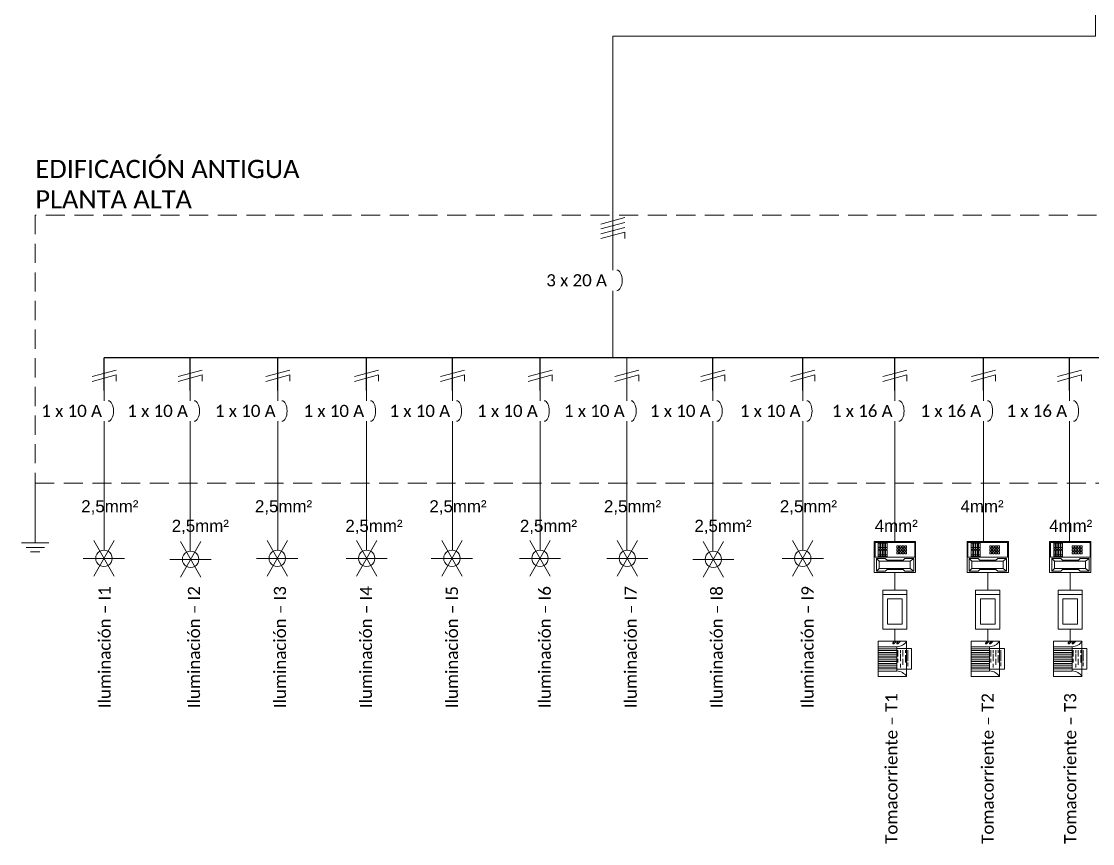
# Model space of a CAD drawing. Header units: inches. Extents: x 53 to 841, y 55 to 416.
# Drawn here: x 58.6 to 198.8, y 54.7 to 162.3 of the extents above; entities that cross this region are included whole.
import ezdxf

# ---------------------------------------------------------------- set-up
doc = ezdxf.new("R2010")
doc.units = ezdxf.units.IN
doc.header["$MEASUREMENT"] = 0
doc.linetypes.add('DASHED', pattern=[0.75, 0.5, -0.25])
for name, color, linetype in [('CONECTOR', 7, 'Continuous'), ('CONEX__ELÉCTRICAS_COMUNICACIÓN', 7, 'Continuous'), ('ELECTRICIDAD', 7, 'Continuous'), ('EQUIPO', 7, 'Continuous')]:
    doc.layers.add(name, color=color, linetype=linetype)
doc.styles.get("Standard").update_dxf_attribs({"font": 'arial.ttf'})

msp = doc.modelspace()

# ---------------------------------------------------------------- linework, layer by layer
at = {"lineweight": 13}
for p, q in [((134.46, 135.79), (137.62, 136.64)), ((134.46, 135.16), (137.62, 136)), ((134.46, 134.52), (137.62, 135.37)), ((134.46, 133.89), (137.62, 134.73)), ((137.62, 134.73), (137.62, 133.93)), ((67.89, 115.85), (71.05, 116.69)), ((79.14, 115.85), (82.3, 116.69)), ((90.62, 115.85), (93.78, 116.69)), ((102.21, 115.85), (105.36, 116.69)), ((113.46, 115.85), (116.61, 116.69)), ((124.93, 115.85), (128.09, 116.69)), ((136.29, 115.85), (139.45, 116.69)), ((147.54, 115.85), (150.7, 116.69)), ((159.31, 115.85), (162.47, 116.69)), ((171.36, 115.85), (174.52, 116.69)), ((182.95, 115.85), (186.11, 116.69)), ((194.2, 115.85), (197.36, 116.69)), ((67.89, 115.21), (71.05, 116.06)), ((71.05, 116.06), (71.05, 115.25)), ((79.14, 115.21), (82.3, 116.06)), ((82.3, 116.06), (82.3, 115.25)), ((90.62, 115.21), (93.78, 116.06)), ((93.78, 116.06), (93.78, 115.25)), ((102.21, 115.21), (105.36, 116.06)), ((105.36, 116.06), (105.36, 115.25)), ((113.46, 115.21), (116.61, 116.06)), ((116.61, 116.06), (116.61, 115.25)), ((124.93, 115.21), (128.09, 116.06)), ((128.09, 116.06), (128.09, 115.25)), ((136.29, 115.21), (139.45, 116.06)), ((139.45, 116.06), (139.45, 115.25)), ((147.54, 115.21), (150.7, 116.06)), ((150.7, 116.06), (150.7, 115.25)), ((159.31, 115.21), (162.47, 116.06)), ((162.47, 116.06), (162.47, 115.25)), ((171.36, 115.21), (174.52, 116.06)), ((174.52, 116.06), (174.52, 115.25)), ((182.95, 115.21), (186.11, 116.06)), ((186.11, 116.06), (186.11, 115.25)), ((194.2, 115.21), (197.36, 116.06)), ((197.36, 116.06), (197.36, 115.25))]:
    msp.add_line(p, q, dxfattribs=at)
at = {"lineweight": 30}
msp.add_line((207.25, 118.31), (69.47, 118.31), dxfattribs=at)
for p, q in [((69.47, 114.03), (69.47, 118.31)), ((80.72, 114.03), (80.72, 118.31)), ((92.2, 114.03), (92.2, 118.31)), ((103.79, 114.03), (103.79, 118.31)), ((115.04, 114.03), (115.04, 118.31)), ((126.51, 114.03), (126.51, 118.31)), ((149.12, 114.03), (149.12, 118.31)), ((160.89, 114.03), (160.89, 118.31)), ((172.94, 114.03), (172.94, 118.31)), ((184.53, 114.03), (184.53, 118.31)), ((195.78, 114.03), (195.78, 118.31))]:
    msp.add_line(p, q)
at = {"color": 165, "linetype": 'DASHED', "lineweight": 13, "ltscale": 5}
msp.add_lwpolyline([(60.44, 101.88), (214.34, 101.88), (214.34, 136.98), (60.44, 136.98)], close=True, dxfattribs=at)
at = {"layer": 'CONECTOR', "linetype": 'Continuous', "lineweight": 13}
for p, q in [((69.47, 93.11), (69.47, 108.63)), ((80.72, 92.98), (80.72, 108.63)), ((92.2, 93.11), (92.2, 108.63)), ((103.79, 93.11), (103.79, 108.63)), ((115.04, 93.11), (115.04, 108.63)), ((126.51, 93.11), (126.51, 108.63)), ((137.87, 93.11), (137.87, 108.63)), ((149.12, 92.98), (149.12, 108.63)), ((160.89, 93.11), (160.89, 108.63)), ((172.94, 108.63), (172.94, 94.23)), ((184.53, 108.63), (184.53, 94.23)), ((195.78, 108.63), (195.78, 94.23)), ((172.94, 90.18), (172.94, 87.88)), ((185.09, 90.18), (185.09, 87.88)), ((195.89, 90.18), (195.89, 87.88)), ((172.94, 82.75), (172.94, 81.19)), ((185.09, 82.75), (185.09, 81.19)), ((195.89, 82.75), (195.89, 81.19))]:
    msp.add_line(p, q, dxfattribs=at)
at = {"layer": 'CONECTOR', "color": 140, "linetype": 'Continuous', "lineweight": 13}
msp.add_lwpolyline([(136.04, 131.13), (136.04, 160.38), (199.19, 160.38), (199.19, 291.06), (232.34, 291.06), (232.34, 328.23)], dxfattribs=at)
at = {"layer": 'CONECTOR', "linetype": 'Continuous', "lineweight": 13}
msp.add_lwpolyline([(137.87, 114.03), (137.87, 118.31), (136.04, 118.31), (136.04, 125.73)], dxfattribs=at)
at = {"layer": 'CONEX__ELÉCTRICAS_COMUNICACIÓN', "color": 7, "linetype": 'Continuous', "lineweight": 13}
for p, q in [((170.52, 92.01), (170.87, 91.66)), ((174.95, 91.66), (175.41, 92.01)), ((182.67, 92.01), (183.02, 91.66)), ((187.1, 91.66), (187.56, 92.01)), ((193.47, 92.01), (193.82, 91.66)), ((197.9, 91.66), (198.36, 92.01)), ((170.52, 90.37), (170.87, 90.72)), ((175.41, 90.37), (174.95, 90.72)), ((182.67, 90.37), (183.02, 90.72)), ((187.56, 90.37), (187.1, 90.72)), ((193.47, 90.37), (193.82, 90.72)), ((198.36, 90.37), (197.9, 90.72))]:
    msp.add_line(p, q, dxfattribs=at)
for points in [[(175.64, 90.18), (175.64, 94.23), (170.24, 94.23), (170.24, 90.18)], [(175.53, 92.2), (175.53, 94.1), (170.35, 94.1), (170.35, 92.2)], [(170.98, 93.45), (170.98, 94.04), (170.77, 94.04), (170.77, 93.45)], [(171.3, 93.45), (171.3, 94.04), (171.09, 94.04), (171.09, 93.45)], [(171.61, 93.45), (171.61, 94.04), (171.4, 94.04), (171.4, 93.45)], [(171.93, 93.45), (171.93, 94.04), (171.72, 94.04), (171.72, 93.45)], [(187.79, 90.18), (187.79, 94.23), (182.39, 94.23), (182.39, 90.18)], [(187.68, 92.2), (187.68, 94.1), (182.5, 94.1), (182.5, 92.2)], [(183.13, 93.45), (183.13, 94.04), (182.92, 94.04), (182.92, 93.45)], [(183.45, 93.45), (183.45, 94.04), (183.24, 94.04), (183.24, 93.45)], [(183.76, 93.45), (183.76, 94.04), (183.55, 94.04), (183.55, 93.45)], [(184.08, 93.45), (184.08, 94.04), (183.87, 94.04), (183.87, 93.45)], [(198.59, 90.18), (198.59, 94.23), (193.19, 94.23), (193.19, 90.18)], [(198.48, 92.2), (198.48, 94.1), (193.3, 94.1), (193.3, 92.2)], [(193.93, 93.45), (193.93, 94.04), (193.72, 94.04), (193.72, 93.45)], [(194.25, 93.45), (194.25, 94.04), (194.04, 94.04), (194.04, 93.45)], [(194.56, 93.45), (194.56, 94.04), (194.35, 94.04), (194.35, 93.45)], [(194.88, 93.45), (194.88, 94.04), (194.67, 94.04), (194.67, 93.45)], [(170.98, 93.21), (170.98, 93.45), (170.77, 93.45), (170.77, 93.21)], [(170.98, 92.5), (170.98, 93.09), (170.77, 93.09), (170.77, 92.5)], [(171.3, 93.21), (171.3, 93.45), (171.09, 93.45), (171.09, 93.21)], [(171.3, 92.5), (171.3, 93.09), (171.09, 93.09), (171.09, 92.5)], [(171.61, 93.21), (171.61, 93.45), (171.4, 93.45), (171.4, 93.21)], [(171.61, 92.5), (171.61, 93.09), (171.4, 93.09), (171.4, 92.5)], [(171.93, 93.21), (171.93, 93.45), (171.72, 93.45), (171.72, 93.21)], [(171.93, 92.5), (171.93, 93.09), (171.72, 93.09), (171.72, 92.5)], [(173.43, 93.41), (173.43, 93.67), (173.2, 93.67), (173.2, 93.41)], [(173.43, 93.02), (173.43, 93.28), (173.2, 93.28), (173.2, 93.02)], [(173.43, 92.63), (173.43, 92.89), (173.2, 92.89), (173.2, 92.63)], [(173.78, 93.41), (173.78, 93.67), (173.55, 93.67), (173.55, 93.41)], [(173.78, 93.02), (173.78, 93.28), (173.55, 93.28), (173.55, 93.02)], [(173.78, 92.63), (173.78, 92.89), (173.55, 92.89), (173.55, 92.63)], [(174.13, 93.41), (174.13, 93.67), (173.9, 93.67), (173.9, 93.41)], [(174.13, 93.02), (174.13, 93.28), (173.9, 93.28), (173.9, 93.02)], [(174.13, 92.63), (174.13, 92.89), (173.9, 92.89), (173.9, 92.63)], [(174.48, 93.41), (174.48, 93.67), (174.24, 93.67), (174.24, 93.41)], [(174.48, 93.02), (174.48, 93.28), (174.24, 93.28), (174.24, 93.02)], [(174.48, 92.63), (174.48, 92.89), (174.24, 92.89), (174.24, 92.63)], [(183.13, 93.21), (183.13, 93.45), (182.92, 93.45), (182.92, 93.21)], [(183.13, 92.5), (183.13, 93.09), (182.92, 93.09), (182.92, 92.5)], [(183.45, 93.21), (183.45, 93.45), (183.24, 93.45), (183.24, 93.21)], [(183.45, 92.5), (183.45, 93.09), (183.24, 93.09), (183.24, 92.5)], [(183.76, 93.21), (183.76, 93.45), (183.55, 93.45), (183.55, 93.21)], [(183.76, 92.5), (183.76, 93.09), (183.55, 93.09), (183.55, 92.5)], [(184.08, 93.21), (184.08, 93.45), (183.87, 93.45), (183.87, 93.21)], [(184.08, 92.5), (184.08, 93.09), (183.87, 93.09), (183.87, 92.5)], [(185.58, 93.41), (185.58, 93.67), (185.35, 93.67), (185.35, 93.41)], [(185.58, 93.02), (185.58, 93.28), (185.35, 93.28), (185.35, 93.02)], [(185.58, 92.63), (185.58, 92.89), (185.35, 92.89), (185.35, 92.63)], [(185.93, 93.41), (185.93, 93.67), (185.7, 93.67), (185.7, 93.41)], [(185.93, 93.02), (185.93, 93.28), (185.7, 93.28), (185.7, 93.02)], [(185.93, 92.63), (185.93, 92.89), (185.7, 92.89), (185.7, 92.63)], [(186.28, 93.41), (186.28, 93.67), (186.05, 93.67), (186.05, 93.41)], [(186.28, 93.02), (186.28, 93.28), (186.05, 93.28), (186.05, 93.02)], [(186.28, 92.63), (186.28, 92.89), (186.05, 92.89), (186.05, 92.63)], [(186.63, 93.41), (186.63, 93.67), (186.39, 93.67), (186.39, 93.41)], [(186.63, 93.02), (186.63, 93.28), (186.39, 93.28), (186.39, 93.02)], [(186.63, 92.63), (186.63, 92.89), (186.39, 92.89), (186.39, 92.63)], [(193.93, 93.21), (193.93, 93.45), (193.72, 93.45), (193.72, 93.21)], [(193.93, 92.5), (193.93, 93.09), (193.72, 93.09), (193.72, 92.5)], [(194.25, 93.21), (194.25, 93.45), (194.04, 93.45), (194.04, 93.21)], [(194.25, 92.5), (194.25, 93.09), (194.04, 93.09), (194.04, 92.5)], [(194.56, 93.21), (194.56, 93.45), (194.35, 93.45), (194.35, 93.21)], [(194.56, 92.5), (194.56, 93.09), (194.35, 93.09), (194.35, 92.5)], [(194.88, 93.21), (194.88, 93.45), (194.67, 93.45), (194.67, 93.21)], [(194.88, 92.5), (194.88, 93.09), (194.67, 93.09), (194.67, 92.5)], [(196.38, 93.41), (196.38, 93.67), (196.15, 93.67), (196.15, 93.41)], [(196.38, 93.02), (196.38, 93.28), (196.15, 93.28), (196.15, 93.02)], [(196.38, 92.63), (196.38, 92.89), (196.15, 92.89), (196.15, 92.63)], [(196.73, 93.41), (196.73, 93.67), (196.5, 93.67), (196.5, 93.41)], [(196.73, 93.02), (196.73, 93.28), (196.5, 93.28), (196.5, 93.02)], [(196.73, 92.63), (196.73, 92.89), (196.5, 92.89), (196.5, 92.63)], [(197.08, 93.41), (197.08, 93.67), (196.85, 93.67), (196.85, 93.41)], [(197.08, 93.02), (197.08, 93.28), (196.85, 93.28), (196.85, 93.02)], [(197.08, 92.63), (197.08, 92.89), (196.85, 92.89), (196.85, 92.63)], [(197.43, 93.41), (197.43, 93.67), (197.19, 93.67), (197.19, 93.41)], [(197.43, 93.02), (197.43, 93.28), (197.19, 93.28), (197.19, 93.02)], [(197.43, 92.63), (197.43, 92.89), (197.19, 92.89), (197.19, 92.63)], [(174.25, 92.01), (174.02, 91.78), (171.92, 91.78), (171.69, 92.01), (170.52, 92.01), (170.52, 90.37), (171.69, 90.37), (171.92, 90.6), (174.02, 90.6), (174.25, 90.37), (175.41, 90.37), (175.41, 92.01)], [(170.98, 92.27), (170.98, 92.5), (170.77, 92.5), (170.77, 92.27)], [(174.95, 90.72), (174.95, 91.66), (170.87, 91.66), (170.87, 90.72)], [(171.3, 92.27), (171.3, 92.5), (171.09, 92.5), (171.09, 92.27)], [(171.61, 92.27), (171.61, 92.5), (171.4, 92.5), (171.4, 92.27)], [(171.93, 92.27), (171.93, 92.5), (171.72, 92.5), (171.72, 92.27)], [(186.4, 92.01), (186.17, 91.78), (184.07, 91.78), (183.84, 92.01), (182.67, 92.01), (182.67, 90.37), (183.84, 90.37), (184.07, 90.6), (186.17, 90.6), (186.4, 90.37), (187.56, 90.37), (187.56, 92.01)], [(183.13, 92.27), (183.13, 92.5), (182.92, 92.5), (182.92, 92.27)], [(187.1, 90.72), (187.1, 91.66), (183.02, 91.66), (183.02, 90.72)], [(183.45, 92.27), (183.45, 92.5), (183.24, 92.5), (183.24, 92.27)], [(183.76, 92.27), (183.76, 92.5), (183.55, 92.5), (183.55, 92.27)], [(184.08, 92.27), (184.08, 92.5), (183.87, 92.5), (183.87, 92.27)], [(197.2, 92.01), (196.97, 91.78), (194.87, 91.78), (194.64, 92.01), (193.47, 92.01), (193.47, 90.37), (194.64, 90.37), (194.87, 90.6), (196.97, 90.6), (197.2, 90.37), (198.36, 90.37), (198.36, 92.01)], [(193.93, 92.27), (193.93, 92.5), (193.72, 92.5), (193.72, 92.27)], [(197.9, 90.72), (197.9, 91.66), (193.82, 91.66), (193.82, 90.72)], [(194.25, 92.27), (194.25, 92.5), (194.04, 92.5), (194.04, 92.27)], [(194.56, 92.27), (194.56, 92.5), (194.35, 92.5), (194.35, 92.27)], [(194.88, 92.27), (194.88, 92.5), (194.67, 92.5), (194.67, 92.27)]]:
    msp.add_lwpolyline(points, close=True, dxfattribs=at)
at = {"layer": 'ELECTRICIDAD', "linetype": 'Continuous', "lineweight": 13}
for p, q in [((136.04, 131.13), (136.04, 129.78)), ((136.04, 127.08), (136.04, 125.73)), ((69.47, 114.03), (69.47, 112.68)), ((80.72, 114.03), (80.72, 112.68)), ((92.2, 114.03), (92.2, 112.68)), ((103.79, 114.03), (103.79, 112.68)), ((115.04, 114.03), (115.04, 112.68)), ((126.51, 114.03), (126.51, 112.68)), ((137.87, 114.03), (137.87, 112.68)), ((149.12, 114.03), (149.12, 112.68)), ((160.89, 114.03), (160.89, 112.68)), ((172.94, 114.03), (172.94, 112.68)), ((184.53, 114.03), (184.53, 112.68)), ((195.78, 114.03), (195.78, 112.68)), ((69.47, 109.98), (69.47, 108.63)), ((80.72, 109.98), (80.72, 108.63)), ((92.2, 109.98), (92.2, 108.63)), ((103.79, 109.98), (103.79, 108.63)), ((115.04, 109.98), (115.04, 108.63)), ((126.51, 109.98), (126.51, 108.63)), ((137.87, 109.98), (137.87, 108.63)), ((149.12, 109.98), (149.12, 108.63)), ((160.89, 109.98), (160.89, 108.63)), ((172.94, 109.98), (172.94, 108.63)), ((184.53, 109.98), (184.53, 108.63)), ((195.78, 109.98), (195.78, 108.63)), ((70.78, 89.72), (68.1, 94.36)), ((68.1, 89.72), (70.78, 94.36)), ((82.12, 89.59), (79.44, 94.23)), ((79.44, 89.59), (82.12, 94.23)), ((93.46, 89.72), (90.78, 94.36)), ((90.78, 89.72), (93.46, 94.36)), ((105.16, 89.72), (102.48, 94.36)), ((102.48, 89.72), (105.16, 94.36)), ((116.32, 89.72), (113.64, 94.36)), ((113.64, 89.72), (116.32, 94.36)), ((127.84, 89.72), (125.16, 94.36)), ((125.16, 89.72), (127.84, 94.36)), ((139.27, 89.72), (136.59, 94.36)), ((136.59, 89.72), (139.27, 94.36)), ((150.52, 89.59), (147.84, 94.23)), ((147.84, 89.59), (150.52, 94.23)), ((162.22, 89.72), (159.54, 94.36)), ((159.54, 89.72), (162.22, 94.36))]:
    msp.add_line(p, q, dxfattribs=at)
at = {"layer": 'ELECTRICIDAD', "color": 118, "linetype": 'Continuous', "lineweight": 13}
for p, q in [((60.44, 101.88), (60.44, 94.08)), ((58.64, 94.08), (62.24, 94.08)), ((59.24, 93.48), (61.64, 93.48)), ((59.84, 92.88), (61.04, 92.88))]:
    msp.add_line(p, q, dxfattribs=at)
at = {"layer": 'ELECTRICIDAD', "linetype": 'Continuous', "lineweight": 13}
for points in [[(72.14, 92.04), (69.44, 92.04), (66.74, 92.04)], [(83.48, 91.91), (80.78, 91.91), (78.08, 91.91)], [(94.82, 92.04), (92.12, 92.04), (89.42, 92.04)], [(106.52, 92.04), (103.82, 92.04), (101.12, 92.04)], [(117.68, 92.04), (114.98, 92.04), (112.28, 92.04)], [(129.2, 92.04), (126.5, 92.04), (123.8, 92.04)], [(140.63, 92.04), (137.93, 92.04), (135.23, 92.04)], [(151.88, 91.91), (149.18, 91.91), (146.48, 91.91)], [(163.58, 92.04), (160.88, 92.04), (158.18, 92.04)]]:
    msp.add_lwpolyline(points, dxfattribs=at)
for centre, major_axis, ratio, start_param, end_param in [((136.57, 128.43), (0, -1.35), 0.5, 1.570796, 3.141593), ((136.57, 128.43), (0, -1.35), 0.5, 0, 1.570796), ((70.01, 111.33), (0, -1.35), 0.5, 1.570796, 3.141593), ((81.26, 111.33), (0, -1.35), 0.5, 1.570796, 3.141593), ((92.73, 111.33), (0, -1.35), 0.5, 1.570796, 3.141593), ((104.32, 111.33), (0, -1.35), 0.5, 1.570796, 3.141593), ((115.57, 111.33), (0, -1.35), 0.5, 1.570796, 3.141593), ((127.04, 111.33), (0, -1.35), 0.5, 1.570796, 3.141593), ((138.41, 111.33), (0, -1.35), 0.5, 1.570796, 3.141593), ((149.66, 111.33), (0, -1.35), 0.5, 1.570796, 3.141593), ((161.42, 111.33), (0, -1.35), 0.5, 1.570796, 3.141593), ((173.47, 111.33), (0, -1.35), 0.5, 1.570796, 3.141593), ((185.06, 111.33), (0, -1.35), 0.5, 1.570796, 3.141593), ((196.31, 111.33), (0, -1.35), 0.5, 1.570796, 3.141593), ((70.01, 111.33), (0, -1.35), 0.5, 0, 1.570796), ((81.26, 111.33), (0, -1.35), 0.5, 0, 1.570796), ((92.73, 111.33), (0, -1.35), 0.5, 0, 1.570796), ((104.32, 111.33), (0, -1.35), 0.5, 0, 1.570796), ((115.57, 111.33), (0, -1.35), 0.5, 0, 1.570796), ((127.04, 111.33), (0, -1.35), 0.5, 0, 1.570796), ((138.41, 111.33), (0, -1.35), 0.5, 0, 1.570796), ((149.66, 111.33), (0, -1.35), 0.5, 0, 1.570796), ((161.42, 111.33), (0, -1.35), 0.5, 0, 1.570796), ((173.47, 111.33), (0, -1.35), 0.5, 0, 1.570796), ((185.06, 111.33), (0, -1.35), 0.5, 0, 1.570796), ((196.31, 111.33), (0, -1.35), 0.5, 0, 1.570796), ((69.44, 92.04), (1.08, 0), 0.989743, 0, 3.141593), ((80.78, 91.91), (1.08, 0), 0.989743, 0, 3.141593), ((92.12, 92.04), (1.08, 0), 0.989743, 0, 3.141593), ((103.82, 92.04), (1.08, 0), 0.989743, 0, 3.141593), ((114.98, 92.04), (1.08, 0), 0.989743, 0, 3.141593), ((126.5, 92.04), (1.08, 0), 0.989743, 0, 3.141593), ((137.93, 92.04), (1.08, 0), 0.989743, 0, 3.141593), ((149.18, 91.91), (1.08, 0), 0.989743, 0, 3.141593), ((160.88, 92.04), (1.08, 0), 0.989743, 0, 3.141593), ((69.44, 92.04), (1.08, 0), 0.989743, -3.141593, 0), ((80.78, 91.91), (1.08, 0), 0.989743, -3.141593, 0), ((92.12, 92.04), (1.08, 0), 0.989743, -3.141593, 0), ((103.82, 92.04), (1.08, 0), 0.989743, -3.141593, 0), ((114.98, 92.04), (1.08, 0), 0.989743, -3.141593, 0), ((126.5, 92.04), (1.08, 0), 0.989743, -3.141593, 0), ((137.93, 92.04), (1.08, 0), 0.989743, -3.141593, 0), ((149.18, 91.91), (1.08, 0), 0.989743, -3.141593, 0), ((160.88, 92.04), (1.08, 0), 0.989743, -3.141593, 0)]:
    msp.add_ellipse(centre, major_axis=major_axis, ratio=ratio, start_param=start_param, end_param=end_param, dxfattribs=at)
at = {"layer": 'EQUIPO', "color": 7, "linetype": 'Continuous', "lineweight": 13}
for p, q in [((171.36, 87.31), (174.51, 87.31)), ((183.51, 87.31), (186.66, 87.31)), ((194.31, 87.31), (197.46, 87.31)), ((170.76, 80.47), (173.18, 80.47)), ((170.76, 80.19), (173.18, 80.19)), ((170.76, 79.96), (173.18, 79.96)), ((172.91, 81.19), (172.68, 80.96)), ((173.13, 81.19), (172.79, 80.85)), ((173.18, 77.29), (173.18, 80.47)), ((173.43, 81.19), (173.21, 80.96)), ((173.66, 81.19), (173.32, 80.85)), ((173.34, 80), (173.34, 79.2)), ((173.67, 80), (173.67, 79.68)), ((173.99, 80), (173.99, 79.2)), ((174.31, 80), (174.31, 79.68)), ((174.64, 80), (174.64, 78.56)), ((182.91, 80.47), (185.33, 80.47)), ((182.91, 80.19), (185.33, 80.19)), ((182.91, 79.96), (185.33, 79.96)), ((185.06, 81.19), (184.83, 80.96)), ((185.28, 81.19), (184.94, 80.85)), ((185.33, 77.29), (185.33, 80.47)), ((185.58, 81.19), (185.36, 80.96)), ((185.81, 81.19), (185.47, 80.85)), ((185.49, 80), (185.49, 79.2)), ((185.82, 80), (185.82, 79.68)), ((186.14, 80), (186.14, 79.2)), ((186.46, 80), (186.46, 79.68)), ((186.79, 80), (186.79, 78.56)), ((193.71, 80.47), (196.13, 80.47)), ((193.71, 80.19), (196.13, 80.19)), ((193.71, 79.96), (196.13, 79.96)), ((195.86, 81.19), (195.63, 80.96)), ((196.08, 81.19), (195.74, 80.85)), ((196.13, 77.29), (196.13, 80.47)), ((196.38, 81.19), (196.16, 80.96)), ((196.61, 81.19), (196.27, 80.85)), ((196.29, 80), (196.29, 79.2)), ((196.62, 80), (196.62, 79.68)), ((196.94, 80), (196.94, 79.2)), ((197.26, 80), (197.26, 79.68)), ((197.59, 80), (197.59, 78.56)), ((170.76, 79.72), (173.18, 79.72)), ((170.76, 79.48), (173.18, 79.48)), ((170.76, 79.24), (173.18, 79.24)), ((170.76, 79), (173.18, 79)), ((170.76, 78.76), (173.18, 78.76)), ((170.76, 78.52), (173.18, 78.52)), ((173.34, 78.88), (173.34, 78.41)), ((173.67, 79.52), (173.67, 78.56)), ((173.99, 78.88), (173.99, 78.09)), ((174.31, 79.36), (174.31, 78.41)), ((182.91, 79.72), (185.33, 79.72)), ((182.91, 79.48), (185.33, 79.48)), ((182.91, 79.24), (185.33, 79.24)), ((182.91, 79), (185.33, 79)), ((182.91, 78.76), (185.33, 78.76)), ((182.91, 78.52), (185.33, 78.52)), ((185.49, 78.88), (185.49, 78.41)), ((185.82, 79.52), (185.82, 78.56)), ((186.14, 78.88), (186.14, 78.09)), ((186.46, 79.36), (186.46, 78.41)), ((193.71, 79.72), (196.13, 79.72)), ((193.71, 79.48), (196.13, 79.48)), ((193.71, 79.24), (196.13, 79.24)), ((193.71, 79), (196.13, 79)), ((193.71, 78.76), (196.13, 78.76)), ((193.71, 78.52), (196.13, 78.52)), ((196.29, 78.88), (196.29, 78.41)), ((196.62, 79.52), (196.62, 78.56)), ((196.94, 78.88), (196.94, 78.09)), ((197.26, 79.36), (197.26, 78.41)), ((170.76, 78.29), (173.18, 78.29)), ((170.76, 78.05), (173.18, 78.05)), ((170.76, 77.81), (173.18, 77.81)), ((170.76, 77.57), (173.18, 77.57)), ((170.76, 77.29), (173.18, 77.29)), ((173.67, 78.25), (173.67, 77.77)), ((174.64, 78.41), (174.64, 77.93)), ((182.91, 78.29), (185.33, 78.29)), ((182.91, 78.05), (185.33, 78.05)), ((182.91, 77.81), (185.33, 77.81)), ((182.91, 77.57), (185.33, 77.57)), ((182.91, 77.29), (185.33, 77.29)), ((185.82, 78.25), (185.82, 77.77)), ((186.79, 78.41), (186.79, 77.93)), ((193.71, 78.29), (196.13, 78.29)), ((193.71, 78.05), (196.13, 78.05)), ((193.71, 77.81), (196.13, 77.81)), ((193.71, 77.57), (196.13, 77.57)), ((193.71, 77.29), (196.13, 77.29)), ((196.62, 78.25), (196.62, 77.77)), ((197.59, 78.41), (197.59, 77.93))]:
    msp.add_line(p, q, dxfattribs=at)
for points in [[(171.36, 82.75), (174.51, 82.75), (174.51, 87.88), (171.36, 87.88)], [(183.51, 82.75), (186.66, 82.75), (186.66, 87.88), (183.51, 87.88)], [(194.31, 82.75), (197.46, 82.75), (197.46, 87.88), (194.31, 87.88)], [(171.98, 83.44), (173.9, 83.44), (173.9, 86.74), (171.98, 86.74)], [(184.13, 83.44), (186.05, 83.44), (186.05, 86.74), (184.13, 86.74)], [(194.93, 83.44), (196.85, 83.44), (196.85, 86.74), (194.93, 86.74)], [(174.47, 76.58), (174.47, 81.19), (170.76, 81.19), (170.76, 76.58)], [(175.12, 80.23), (173.18, 80.23), (173.18, 77.53), (175.12, 77.53)], [(186.62, 76.58), (186.62, 81.19), (182.91, 81.19), (182.91, 76.58)], [(187.27, 80.23), (185.33, 80.23), (185.33, 77.53), (187.27, 77.53)], [(197.42, 76.58), (197.42, 81.19), (193.71, 81.19), (193.71, 76.58)], [(198.07, 80.23), (196.13, 80.23), (196.13, 77.53), (198.07, 77.53)]]:
    msp.add_lwpolyline(points, close=True, dxfattribs=at)
for centre, major_axis, ratio, start_param, end_param in [((172.73, 80.91), (0.0808, 0), 0.984236, 0.785398, 3.926991), ((172.73, 80.91), (0.0808, 0), 0.984236, 3.926991, 7.068583), ((173.26, 80.91), (0.0808, 0), 0.984236, 0.785398, 3.926991), ((161.3, 99.53), (12.75, -18.78), 0.258983, -0.149117, 0.101972), ((173.26, 80.91), (0.0808, 0), 0.984236, 3.926991, 7.068583), ((184.88, 80.91), (0.0808, 0), 0.984236, 0.785398, 3.926991), ((184.88, 80.91), (0.0808, 0), 0.984236, 3.926991, 7.068583), ((185.41, 80.91), (0.0808, 0), 0.984236, 0.785398, 3.926991), ((173.45, 99.53), (12.75, -18.78), 0.258983, -0.149117, 0.101972), ((185.41, 80.91), (0.0808, 0), 0.984236, 3.926991, 7.068583), ((195.68, 80.91), (0.0808, 0), 0.984236, 0.785398, 3.926991), ((195.68, 80.91), (0.0808, 0), 0.984236, 3.926991, 7.068583), ((196.21, 80.91), (0.0808, 0), 0.984236, 0.785398, 3.926991), ((184.25, 99.53), (12.75, -18.78), 0.258983, -0.149117, 0.101972), ((196.21, 80.91), (0.0808, 0), 0.984236, 3.926991, 7.068583), ((161.3, 58.23), (12.75, 18.78), 0.258983, -0.101972, 0.149117), ((173.45, 58.23), (12.75, 18.78), 0.258983, -0.101972, 0.149117), ((184.25, 58.23), (12.75, 18.78), 0.258983, -0.101972, 0.149117)]:
    msp.add_ellipse(centre, major_axis=major_axis, ratio=ratio, start_param=start_param, end_param=end_param, dxfattribs=at)

# ---------------------------------------------------------------- texts
at = {"lineweight": 13, "insert": (60.47, 141.03), "char_height": 2.1431, "width": 43.7752, "attachment_point": 4}
msp.add_mtext('{\\fCalibri|b0|i0|c0|p34;\\H1.1111x;\\C10;EDIFICACIÓN ANTIGUA \\PPLANTA ALTA}', dxfattribs=at)
at = {"char_height": 1.58, "attachment_point": 1}
for s, heights, insert in [('2,5mm²', [-1.9], (66.47, 99.65)), ('2,5mm²', [-1.9], (89.2, 99.65)), ('2,5mm²', [-1.9], (112.03, 99.65)), ('2,5mm²', [-1.9], (134.87, 99.65)), ('2,5mm²', [-1.9], (157.89, 99.65)), ('4mm²', [-1.58], (181.53, 99.65)), ('2,5mm²', [-1.9], (78.31, 97.09)), ('2,5mm²', [-1.9], (101.03, 97.09)), ('2,5mm²', [-1.9], (123.87, 97.09)), ('2,5mm²', [-1.9], (146.71, 97.09)), ('4mm²', [-1.58], (170.3, 97.09)), ('4mm²', [-1.58], (193.13, 97.09))]:
    msp.add_mtext_dynamic_manual_height_columns(s, width=5.1385, gutter_width=1, heights=heights, dxfattribs=dict(at, insert=insert))
at = {"lineweight": 13, "char_height": 1.4287, "attachment_point": 5, "rotation": 90}
for s, insert, width in [('\\C7;\\fCalibri|b0|i0|;\\H1.5874757766724;Iluminación – I4', (103.73, 80.42), 16.2), ('\\C7;\\fCalibri|b0|i0|;\\H1.5874757766724;Iluminación – I6', (127.13, 80.42), 16.2), ('\\C7;\\fCalibri|b0|i0|;\\H1.5874757766724;Iluminación – I7', (138.38, 80.42), 16.2), ('{\\fCalibri|b0|i0|c0|p34;\\H1.1111x;\\C7;Iluminación – I9}', (161.51, 80.42), 16.2), ('\\C7;\\fCalibri|b0|i0|;\\H1.5874757766724;Iluminación – I1', (69.53, 80.42), 16.2), ('\\C7;\\fCalibri|b0|i0|;\\H1.5874757766724;Iluminación – I2', (81.23, 80.42), 16.2), ('\\C7;\\fCalibri|b0|i0|;\\H1.5874757766724;Iluminación – I3', (92.48, 80.42), 16.2), ('\\C7;\\fCalibri|b0|i0|;\\H1.5874757766724;Iluminación – I5', (114.98, 80.42), 16.2), ('\\C7;\\fCalibri|b0|i0|;\\H1.5874757766724;Iluminación – I8', (149.63, 80.42), 16.2), ('\\C7;\\fCalibri|b0|i0|;\\H1.5874757766724;Tomacorriente – T3', (195.89, 64.53), 20.7), ('\\C7;\\fCalibri|b0|i0|;\\H1.5874757766724;Tomacorriente – T1', (172.49, 64.53), 20.7), ('\\C7;\\fCalibri|b0|i0|;\\H1.5874757766724;Tomacorriente – T2', (185.09, 64.53), 20.7)]:
    msp.add_mtext(s, dxfattribs=dict(at, insert=insert, width=width))
at = {"layer": 'ELECTRICIDAD', "lineweight": 13, "char_height": 1.4287, "attachment_point": 5}
for s, insert, width in [('{\\fCalibri|b0|i0|c0|p34;\\H1.1111x;\\C7;3 x 20 A}', (131.29, 128.43), 8.1483), ('{\\fCalibri|b0|i0|c0|p34;\\H1.1111x;\\C7;1 x 10 A}', (65.21, 111.33), 13.4746), ('{\\fCalibri|b0|i0|c0|p34;\\H1.1111x;\\C7;1 x 10 A}', (76.46, 111.33), 13.4746), ('{\\fCalibri|b0|i0|c0|p34;\\H1.1111x;\\C7;1 x 10 A}', (87.93, 111.33), 13.4746), ('{\\fCalibri|b0|i0|c0|p34;\\H1.1111x;\\C7;1 x 10 A}', (99.52, 111.33), 13.4746), ('{\\fCalibri|b0|i0|c0|p34;\\H1.1111x;\\C7;1 x 10 A}', (110.77, 111.33), 13.4746), ('{\\fCalibri|b0|i0|c0|p34;\\H1.1111x;\\C7;1 x 10 A}', (122.24, 111.33), 13.4746), ('{\\fCalibri|b0|i0|c0|p34;\\H1.1111x;\\C7;1 x 10 A}', (133.61, 111.33), 13.4746), ('{\\fCalibri|b0|i0|c0|p34;\\H1.1111x;\\C7;1 x 10 A}', (144.86, 111.33), 13.4746), ('{\\fCalibri|b0|i0|c0|p34;\\H1.1111x;\\C7;1 x 10 A}', (156.62, 111.33), 13.4746), ('{\\fCalibri|b0|i0|c0|p34;\\H1.1111x;\\C7;1 x 16 A}', (168.67, 111.33), 12.6626), ('{\\fCalibri|b0|i0|c0|p34;\\H1.1111x;\\C7;1 x 16 A}', (180.26, 111.33), 12.6626), ('{\\fCalibri|b0|i0|c0|p34;\\H1.1111x;\\C7;1 x 16 A}', (191.51, 111.33), 12.6626)]:
    msp.add_mtext(s, dxfattribs=dict(at, insert=insert, width=width))

doc.saveas('drawing.dxf')
